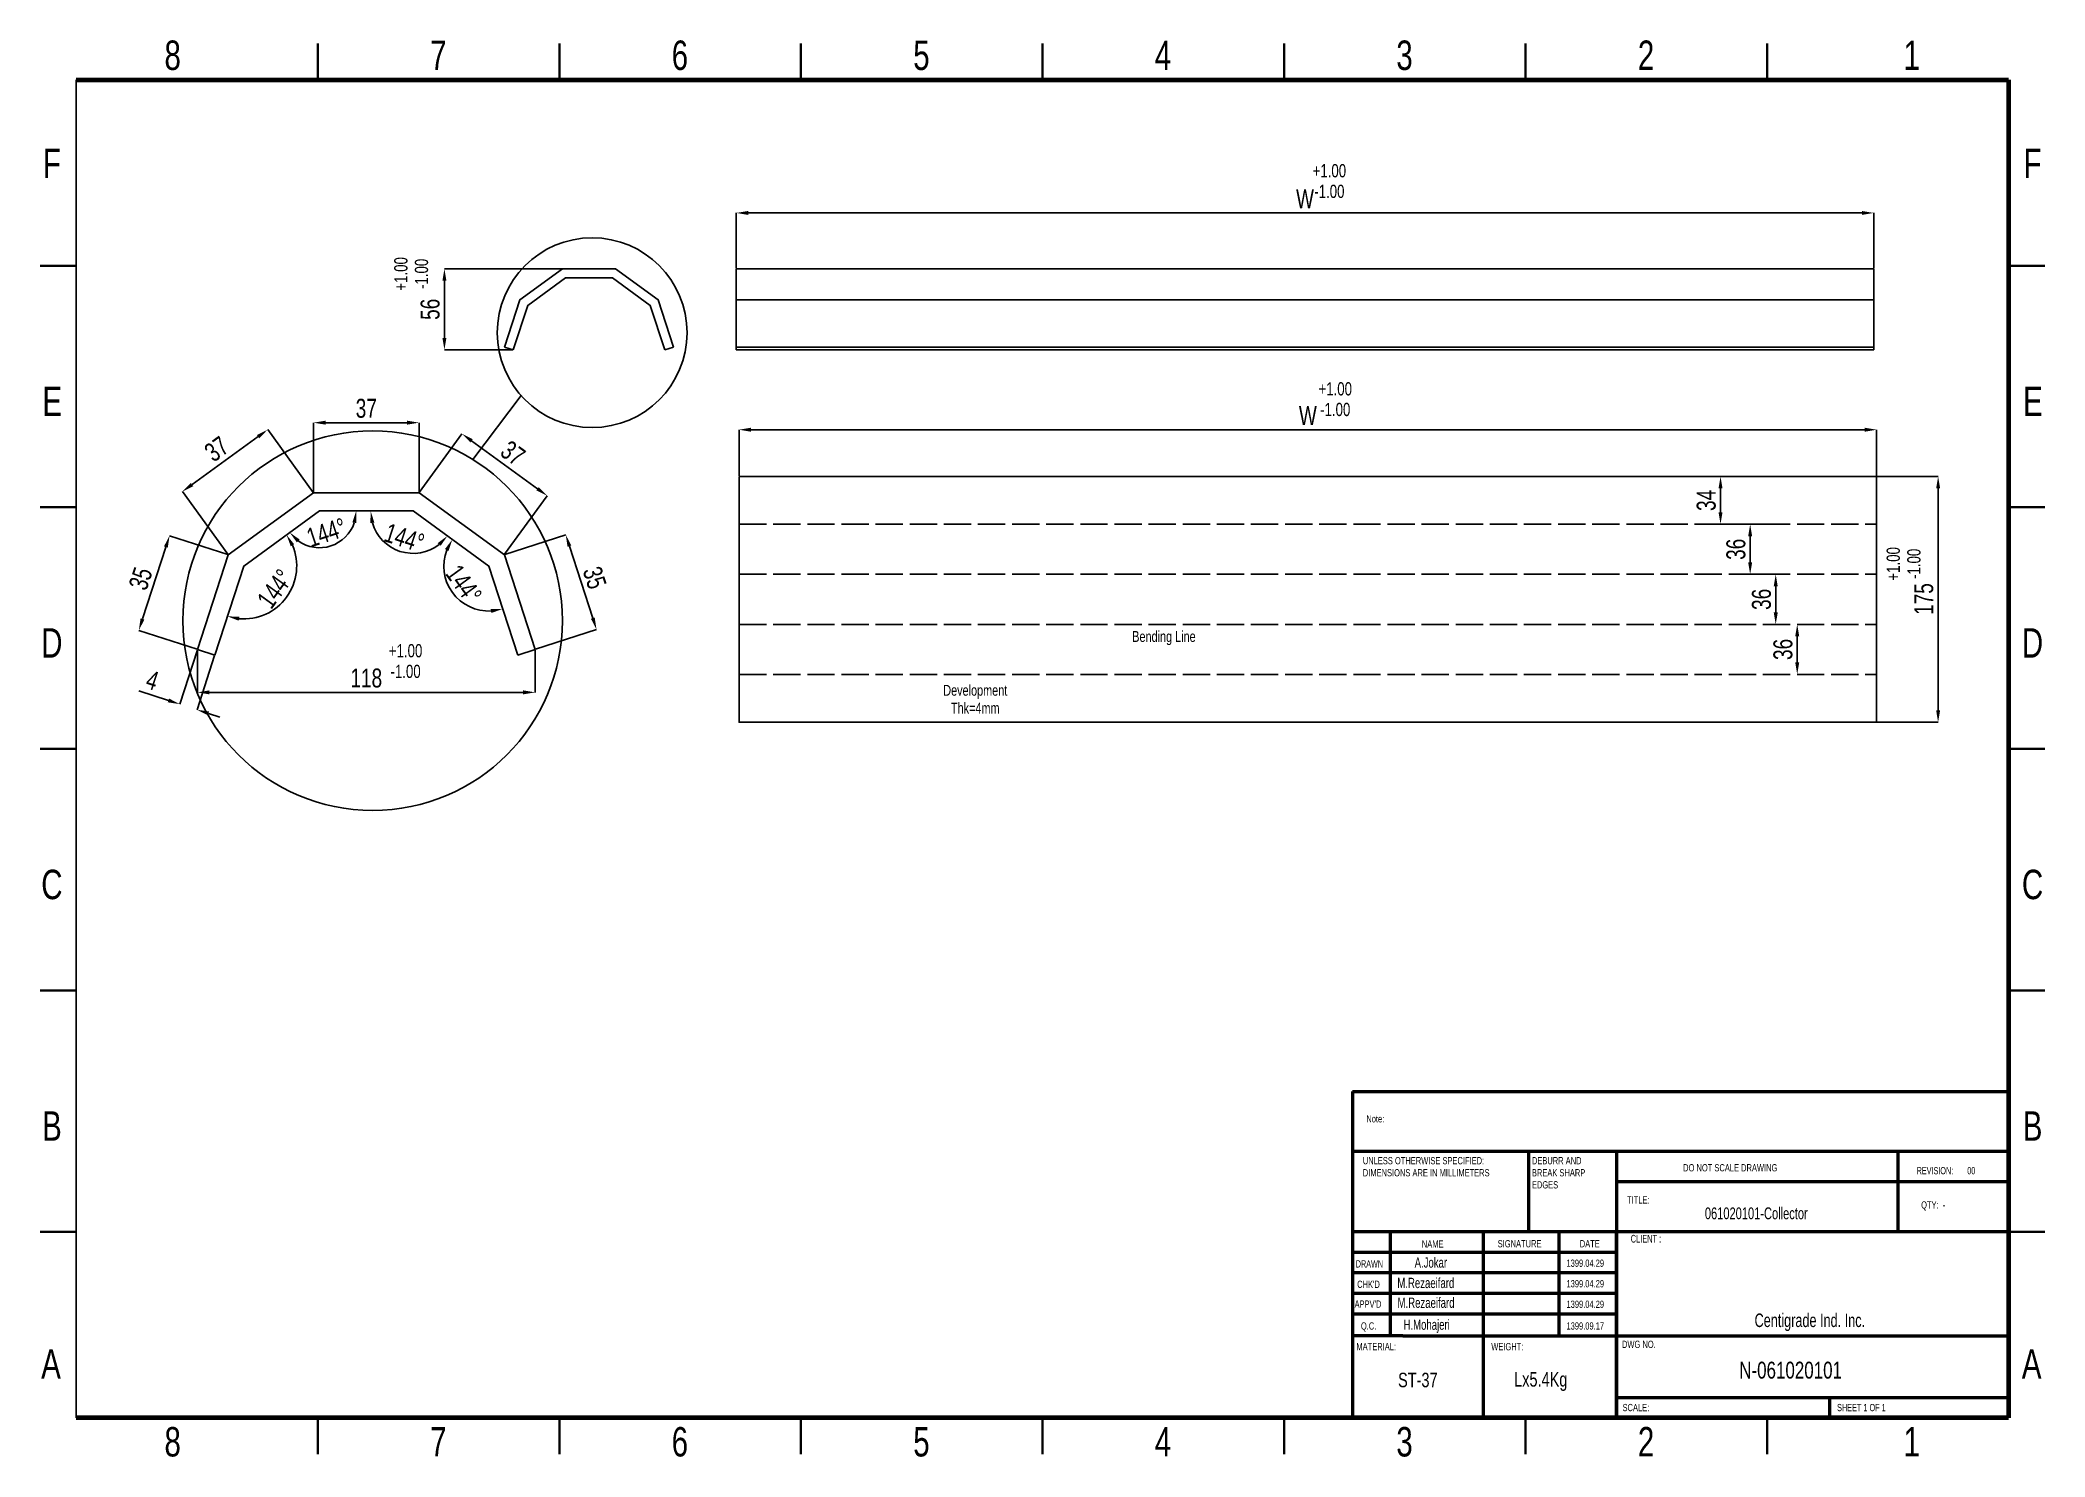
# Model space of a CAD drawing. Header units: millimetres. Extents: x 1183 to 2064, y 130 to 752.
import ezdxf

# ---------------------------------------------------------------- set-up
doc = ezdxf.new("R2010")
doc.units = ezdxf.units.MM
doc.linetypes.add('ACAD_ISO02W100', pattern=[15, 12, -3])
doc.styles.add('SLDTEXTSTYLE0', font='TXT', dxfattribs={"width": 0.75})
doc.styles.add('SLDTEXTSTYLE1', font='TXT', dxfattribs={"width": 0.686449})
doc.styles.add('SLDTEXTSTYLE2', font='TXT', dxfattribs={"width": 0.652778})
doc.styles.add('SLDTEXTSTYLE3', font='TXT', dxfattribs={"width": 0.692308})
doc.styles.add('SLDTEXTSTYLE4', font='TXT', dxfattribs={"width": 0.7})
doc.styles.add('SLDTEXTSTYLE5', font='TXT', dxfattribs={"width": 0.678571})
doc.dimstyles.new('Scale 2', dxfattribs={"dimscale": 3.5, "dimtxt": 2.38125, "dimasz": 1.5, "dimexe": 0, "dimexo": 0.0625, "dimgap": 0.595312, "dimtad": 1, "dimdec": 0, "dimlfac": 0.5, "dimrnd": 1e-09, "dimzin": 12, "dimdsep": 46, "dimtxsty": 'SLDTEXTSTYLE0', "dimcen": 0.09, "dimadec": 0, "dimazin": 3, "dimtfac": 1, "dimtdec": 0, "dimtofl": 0, "dimtmove": 0, "dimatfit": 3, "dimfxl": 1, "dimfrac": 2, "dimtolj": 1, "dimtzin": 12, "dimarcsym": 0})
doc.dimstyles.new('SLDDIMSTYLE0', dxfattribs={"dimscale": 3.5, "dimtxt": 2.38125, "dimasz": 1.5, "dimexe": 0, "dimexo": 0.0625, "dimgap": 0.595312, "dimtad": 1, "dimdec": 0, "dimrnd": 1e-09, "dimzin": 12, "dimdsep": 46, "dimtxsty": 'SLDTEXTSTYLE0', "dimcen": 0.09, "dimadec": 0, "dimazin": 3, "dimtfac": 1, "dimtdec": 0, "dimtofl": 0, "dimtmove": 0, "dimatfit": 3, "dimfxl": 1, "dimfrac": 2, "dimtolj": 1, "dimtzin": 12, "dimarcsym": 0})

# ---------------------------------------------------------------- blocks, each defined once
blk = doc.blocks.new('SW_NOTE_62')
at = {"color": 0, "linetype": 'Continuous', "lineweight": 0, "char_height": 1.5, "attachment_point": 1, "style": 'SLDTEXTSTYLE0'}
for s, insert in [('UNLESS OTHERWISE SPECIFIED:', (0, 1.93)), ('DIMENSIONS ARE IN MILLIMETERS', (0, -0.57))]:
    blk.add_mtext(s, dxfattribs=dict(at, insert=insert))
blk = doc.blocks.new('SW_NOTE_63')
at = {"color": 0, "linetype": 'Continuous', "lineweight": 0, "char_height": 1.5, "attachment_point": 1, "style": 'SLDTEXTSTYLE0'}
for s, insert in [('DEBURR AND', (0, 1.93)), ('BREAK SHARP', (0, -0.57)), ('EDGES', (0, -3.07))]:
    blk.add_mtext(s, dxfattribs=dict(at, insert=insert))
blk = doc.blocks.new('*D3')
at = {"color": 0, "lineweight": -2, "transparency": 16777216}
for p, q in [((1489.16, 651.96), (1489.16, 676.27)), ((1494.41, 676.27), (1983.91, 676.27)), ((1989.16, 651.96), (1989.16, 676.27))]:
    blk.add_line(p, q, dxfattribs=at)
at = {"color": 0, "transparency": 16777216}
for points in [[(1494.41, 677.14), (1494.41, 675.39), (1489.16, 676.27)], [(1983.91, 677.14), (1983.91, 675.39), (1989.16, 676.27)]]:
    blk.add_solid(points, dxfattribs=at)
at = {"layer": 'Defpoints', "color": 0, "transparency": 16777216}
for p in [(1989.16, 676.27), (1489.16, 651.74), (1989.16, 651.74)]:
    blk.add_point(p, dxfattribs=at)
at = {"color": 0, "transparency": 16777216, "insert": (1739.16, 682.52), "char_height": 8.334, "attachment_point": 5, "style": 'SLDTEXTSTYLE0'}
blk.add_mtext('\\A1;W', dxfattribs=at)
blk = doc.blocks.new('*D4')
at = {"color": 0, "lineweight": -2, "transparency": 16777216}
for p, q in [((1490.41, 560.65), (1490.41, 580.99)), ((1495.66, 580.99), (1985.16, 580.99)), ((1990.41, 560.65), (1990.41, 580.99))]:
    blk.add_line(p, q, dxfattribs=at)
at = {"color": 0, "transparency": 16777216}
for points in [[(1495.66, 581.86), (1495.66, 580.11), (1490.41, 580.99)], [(1985.16, 581.86), (1985.16, 580.11), (1990.41, 580.99)]]:
    blk.add_solid(points, dxfattribs=at)
at = {"layer": 'Defpoints', "color": 0, "transparency": 16777216}
for p in [(1990.41, 580.99), (1490.41, 560.43), (1990.41, 560.43)]:
    blk.add_point(p, dxfattribs=at)
at = {"color": 0, "transparency": 16777216, "insert": (1740.41, 587.24), "char_height": 8.334, "attachment_point": 5, "style": 'SLDTEXTSTYLE0'}
blk.add_mtext('\\A1;W', dxfattribs=at)
blk = doc.blocks.new('*D5')
at = {"color": 0, "lineweight": -2, "transparency": 16777216}
for p, q in [((1990.63, 560.43), (2017.43, 560.43)), ((2017.43, 457.68), (2017.43, 555.18)), ((1990.63, 452.43), (2017.43, 452.43))]:
    blk.add_line(p, q, dxfattribs=at)
at = {"color": 0, "transparency": 16777216}
for points in [[(2016.56, 555.18), (2018.31, 555.18), (2017.43, 560.43)], [(2016.56, 457.68), (2018.31, 457.68), (2017.43, 452.43)]]:
    blk.add_solid(points, dxfattribs=at)
at = {"layer": 'Defpoints', "color": 0, "transparency": 16777216}
for p in [(1990.41, 560.43), (2017.43, 560.43), (1990.41, 452.43)]:
    blk.add_point(p, dxfattribs=at)
at = {"color": 0, "transparency": 16777216, "insert": (2011.18, 506.57), "char_height": 8.334, "attachment_point": 5, "rotation": 90, "style": 'SLDTEXTSTYLE0'}
blk.add_mtext('\\A1;175', dxfattribs=at)
blk = doc.blocks.new('*D6')
at = {"color": 0, "lineweight": -2, "transparency": 16777216}
for p, q in [((1387.44, 526.11), (1414.22, 534.81)), ((1426.11, 498.19), (1415.84, 529.81)), ((1400.96, 484.49), (1427.74, 493.19))]:
    blk.add_line(p, q, dxfattribs=at)
at = {"color": 0, "transparency": 16777216}
for points in [[(1416.67, 530.08), (1415.01, 529.54), (1414.22, 534.81)], [(1426.95, 498.46), (1425.28, 497.92), (1427.74, 493.19)]]:
    blk.add_solid(points, dxfattribs=at)
at = {"layer": 'Defpoints', "color": 0, "transparency": 16777216}
for p in [(1414.22, 534.81), (1387.23, 526.04), (1400.75, 484.43)]:
    blk.add_point(p, dxfattribs=at)
at = {"color": 0, "transparency": 16777216, "insert": (1426.92, 515.93), "char_height": 8.334, "attachment_point": 5, "rotation": 288, "style": 'SLDTEXTSTYLE0'}
blk.add_mtext('\\A1;35', dxfattribs=at)
blk = doc.blocks.new('*D7')
at = {"color": 0, "lineweight": -2, "transparency": 16777216}
for p, q in [((1349.86, 553.46), (1368.57, 579.21)), ((1401.82, 555.05), (1372.82, 576.13)), ((1387.36, 526.22), (1406.07, 551.97))]:
    blk.add_line(p, q, dxfattribs=at)
at = {"color": 0, "transparency": 16777216}
for points in [[(1373.33, 576.83), (1372.3, 575.42), (1368.57, 579.21)], [(1402.34, 555.76), (1401.31, 554.35), (1406.07, 551.97)]]:
    blk.add_solid(points, dxfattribs=at)
at = {"layer": 'Defpoints', "color": 0, "transparency": 16777216}
for p in [(1368.57, 579.21), (1349.73, 553.28), (1387.23, 526.04)]:
    blk.add_point(p, dxfattribs=at)
at = {"color": 0, "transparency": 16777216, "insert": (1390.99, 570.65), "char_height": 8.334, "attachment_point": 5, "rotation": 324, "style": 'SLDTEXTSTYLE0'}
blk.add_mtext('\\A1;37', dxfattribs=at)
blk = doc.blocks.new('*D8')
at = {"color": 0, "lineweight": -2, "transparency": 16777216}
for p, q in [((1303.38, 553.5), (1303.38, 584.08)), ((1344.48, 584.08), (1308.63, 584.08)), ((1349.73, 553.5), (1349.73, 584.08))]:
    blk.add_line(p, q, dxfattribs=at)
at = {"color": 0, "transparency": 16777216}
for points in [[(1308.63, 584.96), (1308.63, 583.21), (1303.38, 584.08)], [(1344.48, 584.96), (1344.48, 583.21), (1349.73, 584.08)]]:
    blk.add_solid(points, dxfattribs=at)
at = {"layer": 'Defpoints', "color": 0, "transparency": 16777216}
for p in [(1303.38, 584.08), (1303.38, 553.28), (1349.73, 553.28)]:
    blk.add_point(p, dxfattribs=at)
at = {"color": 0, "transparency": 16777216, "insert": (1326.55, 590.34), "char_height": 8.334, "attachment_point": 5, "style": 'SLDTEXTSTYLE0'}
blk.add_mtext('\\A1;37', dxfattribs=at)
blk = doc.blocks.new('*D9')
at = {"color": 0, "lineweight": -2, "transparency": 16777216}
for p, q in [((1278.96, 577.96), (1249.96, 556.88)), ((1303.25, 553.46), (1283.21, 581.04)), ((1265.75, 526.22), (1245.71, 553.8))]:
    blk.add_line(p, q, dxfattribs=at)
at = {"color": 0, "transparency": 16777216}
for points in [[(1278.45, 578.66), (1279.48, 577.25), (1283.21, 581.04)], [(1249.44, 557.59), (1250.47, 556.17), (1245.71, 553.8)]]:
    blk.add_solid(points, dxfattribs=at)
at = {"layer": 'Defpoints', "color": 0, "transparency": 16777216}
for p in [(1245.71, 553.8), (1303.38, 553.28), (1265.88, 526.04)]:
    blk.add_point(p, dxfattribs=at)
at = {"color": 0, "transparency": 16777216, "insert": (1260.79, 572.48), "char_height": 8.334, "attachment_point": 5, "rotation": 36, "style": 'SLDTEXTSTYLE0'}
blk.add_mtext('\\A1;37', dxfattribs=at)
blk = doc.blocks.new('*D10')
at = {"color": 0, "lineweight": -2, "transparency": 16777216}
for p, q in [((1238.46, 529.43), (1228.18, 497.8)), ((1265.67, 526.11), (1240.08, 534.42)), ((1252.15, 484.49), (1226.56, 492.81))]:
    blk.add_line(p, q, dxfattribs=at)
at = {"color": 0, "transparency": 16777216}
for points in [[(1237.63, 529.7), (1239.29, 529.16), (1240.08, 534.42)], [(1227.35, 498.07), (1229.01, 497.53), (1226.56, 492.81)]]:
    blk.add_solid(points, dxfattribs=at)
at = {"layer": 'Defpoints', "color": 0, "transparency": 16777216}
for p in [(1265.88, 526.04), (1226.56, 492.81), (1252.36, 484.43)]:
    blk.add_point(p, dxfattribs=at)
at = {"color": 0, "transparency": 16777216, "insert": (1227.38, 515.55), "char_height": 8.334, "attachment_point": 5, "rotation": 72, "style": 'SLDTEXTSTYLE0'}
blk.add_mtext('\\A1;35', dxfattribs=at)
blk = doc.blocks.new('*D11')
at = {"color": 0, "lineweight": -2, "transparency": 16777216}
for p, q in [((1252.29, 484.22), (1244.55, 460.39)), ((1259.9, 481.75), (1252.16, 457.92)), ((1239.55, 462.01), (1226.64, 466.21)), ((1257.15, 456.29), (1262.14, 454.67))]:
    blk.add_line(p, q, dxfattribs=at)
at = {"color": 0, "transparency": 16777216}
for points in [[(1239.83, 462.84), (1239.28, 461.18), (1244.55, 460.39)], [(1257.42, 457.13), (1256.88, 455.46), (1252.16, 457.92)]]:
    blk.add_solid(points, dxfattribs=at)
at = {"layer": 'Defpoints', "color": 0, "transparency": 16777216}
for p in [(1252.36, 484.43), (1259.97, 481.95), (1244.55, 460.39)]:
    blk.add_point(p, dxfattribs=at)
at = {"color": 0, "transparency": 16777216, "insert": (1232.53, 470.87), "char_height": 8.334, "attachment_point": 5, "rotation": 342, "style": 'SLDTEXTSTYLE0'}
blk.add_mtext('\\A1;4', dxfattribs=at)
blk = doc.blocks.new('*D12')
at = {"color": 0, "lineweight": -2, "transparency": 16777216}
blk.add_arc((1272.68, 521.09), 23.27, 264.95401, 23.04599, dxfattribs=at)
at = {"color": 0, "transparency": 16777216}
for points in [[(1293.34, 529.77), (1294.86, 530.63), (1291.51, 534.77)], [(1270.46, 497.06), (1270.81, 498.77), (1265.49, 498.96)]]:
    blk.add_solid(points, dxfattribs=at)
at = {"layer": 'Defpoints', "color": 0, "transparency": 16777216}
for p in [(1305.98, 545.28), (1272.68, 521.09), (1272.68, 521.09), (1284.32, 500.94), (1259.97, 481.95)]:
    blk.add_point(p, dxfattribs=at)
at = {"color": 0, "transparency": 16777216, "insert": (1286.45, 511.09), "char_height": 8.334, "attachment_point": 5, "rotation": 54, "style": 'SLDTEXTSTYLE0'}
blk.add_mtext('\\A1;144°', dxfattribs=at)
blk = doc.blocks.new('*D13')
at = {"color": 0, "lineweight": -2, "transparency": 16777216}
blk.add_arc((1305.98, 545.28), 16.15, 234.70333, 341.29667, dxfattribs=at)
at = {"color": 0, "transparency": 16777216}
for points in [[(1320.42, 540.25), (1322.14, 539.96), (1322.13, 545.28)], [(1296.03, 531.48), (1297.26, 532.72), (1292.91, 535.79)]]:
    blk.add_solid(points, dxfattribs=at)
at = {"layer": 'Defpoints', "color": 0, "transparency": 16777216}
for p in [(1305.98, 545.28), (1305.98, 545.28), (1347.13, 545.28), (1304.29, 529.22), (1272.68, 521.09)]:
    blk.add_point(p, dxfattribs=at)
at = {"color": 0, "transparency": 16777216, "insert": (1309.04, 535.86), "char_height": 8.334, "attachment_point": 5, "rotation": 18, "style": 'SLDTEXTSTYLE0'}
blk.add_mtext('\\A1;144°', dxfattribs=at)
blk = doc.blocks.new('*D14')
at = {"color": 0, "lineweight": -2, "transparency": 16777216}
blk.add_arc((1347.13, 545.28), 18.66, 196.17653, 307.82347, dxfattribs=at)
at = {"color": 0, "transparency": 16777216}
for points in [[(1328.35, 539.96), (1330.08, 540.21), (1328.47, 545.28)], [(1357.94, 531.16), (1359.2, 529.94), (1362.23, 534.32)]]:
    blk.add_solid(points, dxfattribs=at)
at = {"layer": 'Defpoints', "color": 0, "transparency": 16777216}
for p in [(1305.98, 545.28), (1347.13, 545.28), (1347.13, 545.28), (1334.65, 531.42), (1380.43, 521.09)]:
    blk.add_point(p, dxfattribs=at)
at = {"color": 0, "transparency": 16777216, "insert": (1343.3, 533.48), "char_height": 8.334, "attachment_point": 5, "rotation": 342, "style": 'SLDTEXTSTYLE0'}
blk.add_mtext('\\A1;144°', dxfattribs=at)
blk = doc.blocks.new('*D15')
at = {"color": 0, "lineweight": -2, "transparency": 16777216}
blk.add_arc((1380.43, 521.09), 19.82, 159.22379, 272.77621, dxfattribs=at)
at = {"color": 0, "transparency": 16777216}
for points in [[(1361.13, 528.54), (1362.67, 527.71), (1364.39, 532.74)], [(1381.23, 502.16), (1381.54, 500.44), (1386.55, 502.25)]]:
    blk.add_solid(points, dxfattribs=at)
at = {"layer": 'Defpoints', "color": 0, "transparency": 16777216}
for p in [(1347.13, 545.28), (1380.43, 521.09), (1380.43, 521.09), (1361.04, 516.97), (1393.14, 481.95)]:
    blk.add_point(p, dxfattribs=at)
at = {"color": 0, "transparency": 16777216, "insert": (1369.45, 513.12), "char_height": 8.334, "attachment_point": 5, "rotation": 306, "style": 'SLDTEXTSTYLE0'}
blk.add_mtext('\\A1;144°', dxfattribs=at)
blk = doc.blocks.new('*D16')
at = {"color": 0, "lineweight": -2, "transparency": 16777216}
for p, q in [((1252.36, 484.21), (1252.36, 465.55)), ((1400.75, 484.21), (1400.75, 465.55)), ((1395.5, 465.55), (1257.61, 465.55))]:
    blk.add_line(p, q, dxfattribs=at)
at = {"color": 0, "transparency": 16777216}
for points in [[(1257.61, 466.42), (1257.61, 464.67), (1252.36, 465.55)], [(1395.5, 466.42), (1395.5, 464.67), (1400.75, 465.55)]]:
    blk.add_solid(points, dxfattribs=at)
at = {"layer": 'Defpoints', "color": 0, "transparency": 16777216}
for p in [(1252.36, 484.43), (1400.75, 484.43), (1252.36, 465.55)]:
    blk.add_point(p, dxfattribs=at)
at = {"color": 0, "transparency": 16777216, "insert": (1326.55, 471.8), "char_height": 8.334, "attachment_point": 5, "style": 'SLDTEXTSTYLE0'}
blk.add_mtext('\\A1;118', dxfattribs=at)
blk = doc.blocks.new('*D17')
at = {"color": 0, "lineweight": -2, "transparency": 16777216}
for p, q in [((1412.63, 651.74), (1360.89, 651.74)), ((1360.89, 621.33), (1360.89, 646.49)), ((1390.92, 616.08), (1360.89, 616.08))]:
    blk.add_line(p, q, dxfattribs=at)
at = {"color": 0, "transparency": 16777216}
for points in [[(1360.02, 646.49), (1361.77, 646.49), (1360.89, 651.74)], [(1360.02, 621.33), (1361.77, 621.33), (1360.89, 616.08)]]:
    blk.add_solid(points, dxfattribs=at)
at = {"layer": 'Defpoints', "color": 0, "transparency": 16777216}
for p in [(1360.89, 651.74), (1412.84, 651.74), (1391.14, 616.08)]:
    blk.add_point(p, dxfattribs=at)
at = {"color": 0, "transparency": 16777216, "insert": (1354.64, 633.91), "char_height": 8.334, "attachment_point": 5, "rotation": 90, "style": 'SLDTEXTSTYLE0'}
blk.add_mtext('\\A1;56', dxfattribs=at)
blk = doc.blocks.new('*D18')
at = {"color": 0, "lineweight": -2, "transparency": 16777216}
for p, q in [((1930.12, 560.43), (1921.79, 560.43)), ((1921.79, 544.68), (1921.79, 555.18)), ((1930.12, 539.43), (1921.79, 539.43))]:
    blk.add_line(p, q, dxfattribs=at)
at = {"color": 0, "transparency": 16777216}
for points in [[(1920.92, 555.18), (1922.67, 555.18), (1921.79, 560.43)], [(1920.92, 544.68), (1922.67, 544.68), (1921.79, 539.43)]]:
    blk.add_solid(points, dxfattribs=at)
at = {"layer": 'Defpoints', "color": 0, "transparency": 16777216}
for p in [(1921.79, 560.43), (1930.33, 560.43), (1930.33, 539.43)]:
    blk.add_point(p, dxfattribs=at)
at = {"color": 0, "transparency": 16777216, "insert": (1915.54, 549.93), "char_height": 8.334, "attachment_point": 5, "rotation": 90, "style": 'SLDTEXTSTYLE0'}
blk.add_mtext('\\A1;34', dxfattribs=at)
blk = doc.blocks.new('*D19')
at = {"color": 0, "lineweight": -2, "transparency": 16777216}
for p, q in [((1941.8, 539.43), (1934.83, 539.43)), ((1934.83, 534.18), (1934.83, 522.68)), ((1941.8, 517.43), (1934.83, 517.43))]:
    blk.add_line(p, q, dxfattribs=at)
at = {"color": 0, "transparency": 16777216}
for points in [[(1933.95, 534.18), (1935.7, 534.18), (1934.83, 539.43)], [(1933.95, 522.68), (1935.7, 522.68), (1934.83, 517.43)]]:
    blk.add_solid(points, dxfattribs=at)
at = {"layer": 'Defpoints', "color": 0, "transparency": 16777216}
for p in [(1942.02, 539.43), (1934.83, 517.43), (1942.02, 517.43)]:
    blk.add_point(p, dxfattribs=at)
at = {"color": 0, "transparency": 16777216, "insert": (1928.58, 528.43), "char_height": 8.334, "attachment_point": 5, "rotation": 90, "style": 'SLDTEXTSTYLE0'}
blk.add_mtext('\\A1;36', dxfattribs=at)
blk = doc.blocks.new('*D20')
at = {"color": 0, "lineweight": -2, "transparency": 16777216}
for p, q in [((1946.74, 517.43), (1946.06, 517.43)), ((1946.06, 512.18), (1946.06, 500.68)), ((1946.74, 495.43), (1946.06, 495.43))]:
    blk.add_line(p, q, dxfattribs=at)
at = {"color": 0, "transparency": 16777216}
for points in [[(1945.19, 512.18), (1946.94, 512.18), (1946.06, 517.43)], [(1945.19, 500.68), (1946.94, 500.68), (1946.06, 495.43)]]:
    blk.add_solid(points, dxfattribs=at)
at = {"layer": 'Defpoints', "color": 0, "transparency": 16777216}
for p in [(1946.96, 517.43), (1946.06, 495.43), (1946.96, 495.43)]:
    blk.add_point(p, dxfattribs=at)
at = {"color": 0, "transparency": 16777216, "insert": (1939.81, 506.43), "char_height": 8.334, "attachment_point": 5, "rotation": 90, "style": 'SLDTEXTSTYLE0'}
blk.add_mtext('\\A1;36', dxfattribs=at)
blk = doc.blocks.new('*D21')
at = {"color": 0, "lineweight": -2, "transparency": 16777216}
for p, q in [((1960.9, 495.43), (1955.5, 495.43)), ((1955.5, 490.18), (1955.5, 478.68)), ((1960.9, 473.43), (1955.5, 473.43))]:
    blk.add_line(p, q, dxfattribs=at)
at = {"color": 0, "transparency": 16777216}
for points in [[(1954.63, 490.18), (1956.38, 490.18), (1955.5, 495.43)], [(1954.63, 478.68), (1956.38, 478.68), (1955.5, 473.43)]]:
    blk.add_solid(points, dxfattribs=at)
at = {"layer": 'Defpoints', "color": 0, "transparency": 16777216}
for p in [(1961.12, 495.43), (1955.5, 473.43), (1961.12, 473.43)]:
    blk.add_point(p, dxfattribs=at)
at = {"color": 0, "transparency": 16777216, "insert": (1949.25, 484.43), "char_height": 8.334, "attachment_point": 5, "rotation": 90, "style": 'SLDTEXTSTYLE0'}
blk.add_mtext('\\A1;36', dxfattribs=at)

msp = doc.modelspace()

# ---------------------------------------------------------------- linework, layer by layer
at = {"linetype": 'Continuous', "lineweight": 35}
for p, q in [((1305.27, 734.82), (1305.27, 750.74)), ((1411.44, 734.82), (1411.44, 750.74)), ((1517.6, 734.82), (1517.6, 750.74)), ((1623.77, 750.74), (1623.77, 734.82)), ((1623.77, 734.82), (1623.77, 750.74)), ((1729.94, 734.82), (1729.94, 750.74)), ((1836.11, 734.82), (1836.11, 750.74)), ((1942.28, 734.82), (1942.28, 750.74)), ((1199.1, 653.07), (1183.17, 653.07)), ((2048.44, 653.07), (2064.37, 653.07)), ((1199.1, 546.9), (1183.17, 546.9)), ((2048.44, 546.9), (2064.37, 546.9)), ((1183.17, 440.73), (1199.1, 440.73)), ((1199.1, 440.73), (1183.17, 440.73)), ((2064.37, 440.73), (2048.44, 440.73)), ((2048.44, 440.73), (2064.37, 440.73)), ((1199.1, 334.56), (1183.17, 334.56)), ((2048.44, 334.56), (2064.37, 334.56)), ((1199.1, 228.4), (1183.17, 228.4)), ((2048.44, 228.4), (2064.37, 228.4)), ((1305.27, 146.65), (1305.27, 130.72)), ((1411.44, 146.65), (1411.44, 130.72)), ((1517.6, 146.65), (1517.6, 130.72)), ((1623.77, 130.72), (1623.77, 146.65)), ((1623.77, 146.65), (1623.77, 130.72)), ((1729.94, 146.65), (1729.94, 130.72)), ((1836.11, 146.65), (1836.11, 130.72)), ((1942.28, 146.65), (1942.28, 130.72))]:
    msp.add_line(p, q, dxfattribs=at)
at = {"linetype": 'Continuous', "lineweight": 70}
for p, q in [((1199.1, 734.82), (2048.44, 734.82)), ((2048.44, 734.82), (2048.44, 146.65)), ((2048.44, 146.65), (1199.1, 146.65))]:
    msp.add_line(p, q, dxfattribs=at)
for p, q in [((1199.1, 734.82), (1199.1, 146.65)), ((1489.16, 616.08), (1489.16, 651.74)), ((1489.16, 651.74), (1989.16, 651.74)), ((1989.16, 616.08), (1989.16, 651.74)), ((1489.16, 638.12), (1989.16, 638.12)), ((1391.14, 616.08), (1387.33, 617.32)), ((1457.73, 616.08), (1461.53, 617.32)), ((1489.16, 617.32), (1989.16, 617.32)), ((1489.16, 616.08), (1989.16, 616.08)), ((1394.57, 596.04), (1373.34, 567.9)), ((1259.97, 481.95), (1252.36, 484.43)), ((1393.14, 481.95), (1400.75, 484.43))]:
    msp.add_line(p, q)
at = {"linetype": 'ACAD_ISO02W100'}
for p, q in [((1490.41, 539.43), (1990.41, 539.43)), ((1490.41, 517.43), (1990.41, 517.43)), ((1490.41, 495.43), (1990.41, 495.43)), ((1490.41, 473.43), (1990.41, 473.43))]:
    msp.add_line(p, q, dxfattribs=at)
at = {"linetype": 'Continuous', "lineweight": 50}
for p, q in [((1760.09, 290.18), (2048.44, 290.18)), ((1760.09, 290.18), (1760.09, 263.96)), ((1760.09, 263.96), (2048.44, 263.96)), ((1760.09, 263.96), (1760.09, 147.18)), ((1837.38, 263.96), (1837.38, 228.4)), ((1876.03, 263.96), (1876.03, 146.65)), ((1999.8, 228.4), (1999.8, 263.96)), ((2048.44, 250.43), (1876.03, 250.43)), ((2048.44, 228.4), (1760.09, 228.4)), ((1776.65, 228.4), (1776.65, 182.74)), ((1817.4, 228.4), (1817.4, 147.18)), ((1850.77, 228.4), (1850.77, 182.74)), ((1876.03, 147.18), (1876.03, 228.4)), ((1876.03, 219.37), (1760.09, 219.37)), ((1876.03, 210.35), (1760.09, 210.35)), ((1876.03, 201.32), (1760.09, 201.32)), ((1876.03, 192.3), (1760.09, 192.3)), ((1782.17, 182.74), (1760.09, 182.74)), ((1782.17, 182.74), (2048.44, 182.74)), ((1876.03, 155.67), (2048.44, 155.67)), ((1969.88, 146.65), (1969.88, 155.67))]:
    msp.add_line(p, q, dxfattribs=at)
for points in [[(1461.53, 617.32), (1454.77, 638.12), (1436.02, 651.74), (1412.84, 651.74), (1394.09, 638.12), (1387.33, 617.32)], [(1457.73, 616.08), (1451.37, 635.65), (1434.72, 647.74), (1414.14, 647.74), (1397.5, 635.65), (1391.14, 616.08)], [(1400.75, 484.43), (1387.23, 526.04), (1349.73, 553.28), (1303.38, 553.28), (1265.88, 526.04), (1252.36, 484.43)], [(1393.14, 481.95), (1380.43, 521.09), (1347.13, 545.28), (1305.98, 545.28), (1272.68, 521.09), (1259.97, 481.95)]]:
    msp.add_lwpolyline(points)
msp.add_lwpolyline([(1490.41, 560.43), (1490.41, 452.43), (1990.41, 452.43), (1990.41, 560.43)], close=True)
for centre, radius in [((1425.83, 623.63), 41.7), ((1329.35, 497.05), 83.4)]:
    msp.add_circle(centre, radius)

# ---------------------------------------------------------------- block references
at = {"linetype": 'Continuous', "lineweight": 0, "xscale": 2.123364840362323, "yscale": 2.123364840362323, "zscale": 2.123364840362323}
for name, p in [('SW_NOTE_62', (1764.57, 257.21)), ('SW_NOTE_63', (1838.89, 257.21))]:
    msp.add_blockref(name, p, dxfattribs=at)

# ---------------------------------------------------------------- texts
at = {"linetype": 'Continuous', "lineweight": 0}
for s, insert, char_height, attachment_point, style in [('8', (1241.44, 752.05), 12.94, 2, 'SLDTEXTSTYLE0'), ('7', (1358.22, 752.05), 12.94, 2, 'SLDTEXTSTYLE0'), ('6', (1464.39, 752.05), 12.94, 2, 'SLDTEXTSTYLE0'), ('5', (1570.56, 752.05), 12.94, 2, 'SLDTEXTSTYLE0'), ('4', (1676.73, 752.05), 12.94, 2, 'SLDTEXTSTYLE0'), ('3', (1782.89, 752.05), 12.94, 2, 'SLDTEXTSTYLE0'), ('2', (1889.06, 752.05), 12.94, 2, 'SLDTEXTSTYLE0'), ('1', (2005.85, 752.05), 12.94, 2, 'SLDTEXTSTYLE0'), ('F', (1188.35, 704.51), 12.94, 2, 'SLDTEXTSTYLE0'), ('F', (2058.93, 704.51), 12.94, 2, 'SLDTEXTSTYLE0'), ('E', (1188.5, 599.93), 12.94, 2, 'SLDTEXTSTYLE0'), ('E', (2059.08, 599.93), 12.94, 2, 'SLDTEXTSTYLE0'), ('D', (1188.33, 493.76), 12.94, 2, 'SLDTEXTSTYLE0'), ('D', (2058.91, 493.76), 12.94, 2, 'SLDTEXTSTYLE0'), ('C', (1188.35, 387.6), 12.94, 2, 'SLDTEXTSTYLE0'), ('C', (2058.93, 387.6), 12.94, 2, 'SLDTEXTSTYLE0'), ('B', (1188.38, 281.43), 12.94, 2, 'SLDTEXTSTYLE0'), ('Note:', (1766.11, 279.71), 3.185, 1, 'SLDTEXTSTYLE0'), ('B', (2058.96, 281.43), 12.94, 2, 'SLDTEXTSTYLE0'), ('DO NOT SCALE DRAWING', (1905.36, 258.19), 3.185, 1, 'SLDTEXTSTYLE0'), ('REVISION:       00', (2008.01, 256.92), 3.185, 1, 'SLDTEXTSTYLE2'), ('TITLE:', (1880.72, 244.04), 3.185, 1, 'SLDTEXTSTYLE0'), ('061020101-Collector', (1914.91, 239.17), 5.2022, 1, 'SLDTEXTSTYLE4'), ('QTY:  -', (2009.96, 241.85), 3.185, 1, 'SLDTEXTSTYLE5'), ('NAME', (1790.5, 224.68), 3.185, 1, 'SLDTEXTSTYLE0'), ('SIGNATURE', (1823.86, 224.81), 3.185, 1, 'SLDTEXTSTYLE0'), ('DATE', (1859.93, 224.81), 3.185, 1, 'SLDTEXTSTYLE0'), ('CLIENT :', (1882.31, 227.09), 3.371, 1, 'SLDTEXTSTYLE4'), ('DRAWN', (1761.46, 215.94), 3.185, 1, 'SLDTEXTSTYLE1'), ('A.Jokar', (1787.34, 217.18), 4.494, 1, 'SLDTEXTSTYLE4'), ('1399.04.29', (1854.09, 216.25), 3.185, 1, 'SLDTEXTSTYLE0'), ("CHK'D", (1762.09, 206.97), 3.185, 1, 'SLDTEXTSTYLE0'), ('M.Rezaeifard', (1779.75, 208.22), 4.4945, 1, 'SLDTEXTSTYLE4'), ('1399.04.29', (1854.09, 207.23), 3.185, 1, 'SLDTEXTSTYLE0'), ("APPV'D", (1760.94, 198.28), 3.185, 1, 'SLDTEXTSTYLE0'), ('M.Rezaeifard', (1779.84, 199.52), 4.4945, 1, 'SLDTEXTSTYLE4'), ('1399.04.29', (1854.09, 198.2), 3.185, 1, 'SLDTEXTSTYLE0'), ('Q.C.', (1763.73, 188.64), 3.185, 1, 'SLDTEXTSTYLE0'), ('H.Mohajeri', (1782.46, 189.88), 4.494, 1, 'SLDTEXTSTYLE4'), ('1399.09.17', (1854.09, 188.65), 3.185, 1, 'SLDTEXTSTYLE0'), ('Centigrade Ind. Inc.', (1936.76, 192.53), 5.9454, 1, 'SLDTEXTSTYLE4'), ('A', (1187.97, 176.85), 12.94, 2, 'SLDTEXTSTYLE0'), ('MATERIAL:', (1761.74, 179.57), 3.185, 1, 'SLDTEXTSTYLE0'), ('WEIGHT:', (1821.02, 179.57), 3.182, 1, 'SLDTEXTSTYLE0'), ('DWG NO.', (1878.48, 180.59), 3.185, 1, 'SLDTEXTSTYLE0'), ('A', (2058.54, 176.85), 12.94, 2, 'SLDTEXTSTYLE0'), ('N-061020101', (1930.01, 171.36), 7.4318, 1, 'SLDTEXTSTYLE0'), ('ST-37', (1780.05, 166.5), 6.364, 1, 'SLDTEXTSTYLE0'), ('Lx5.4Kg', (1831.07, 166.77), 6.364, 1, 'SLDTEXTSTYLE0'), ('SCALE:', (1878.73, 152.8), 3.185, 1, 'SLDTEXTSTYLE0'), ('SHEET 1 OF 1', (1973.02, 152.8), 3.185, 1, 'SLDTEXTSTYLE3'), ('8', (1241.44, 142.64), 12.94, 2, 'SLDTEXTSTYLE0'), ('7', (1358.22, 142.64), 12.94, 2, 'SLDTEXTSTYLE0'), ('6', (1464.39, 142.64), 12.94, 2, 'SLDTEXTSTYLE0'), ('5', (1570.56, 142.64), 12.94, 2, 'SLDTEXTSTYLE0'), ('4', (1676.73, 142.64), 12.94, 2, 'SLDTEXTSTYLE0'), ('3', (1782.89, 142.64), 12.94, 2, 'SLDTEXTSTYLE0'), ('2', (1889.06, 142.64), 12.94, 2, 'SLDTEXTSTYLE0'), ('1', (2005.85, 142.64), 12.94, 2, 'SLDTEXTSTYLE0')]:
    msp.add_mtext(s, dxfattribs=dict(at, insert=insert, char_height=char_height, attachment_point=attachment_point, style=style))
at = {"color": 7, "linetype": 'Continuous', "lineweight": 18, "attachment_point": 2, "style": 'SLDTEXTSTYLE0'}
for s, insert, char_height in [('\\A1;+1.00', (1749.86, 697.73), 5.808), ('\\A1;-1.00', (1749.86, 688.66), 5.808), ('\\A1;+1.00', (1752.44, 601.87), 5.808), ('\\A1;-1.00', (1752.44, 592.8), 5.808), ('\\A1;+1.00', (1343.82, 486.76), 5.808), ('\\A1;Bending Line', (1677.15, 492.49), 4.7625), ('\\A1;-1.00', (1343.82, 477.69), 5.808), ('\\A1;Development ', (1594.22, 468.84), 4.7625), ('\\A1;Thk=4mm', (1594.22, 461.02), 4.7625)]:
    msp.add_mtext(s, dxfattribs=dict(at, insert=insert, char_height=char_height))
at = {"color": 7, "linetype": 'Continuous', "lineweight": 18, "char_height": 5.808, "attachment_point": 2, "rotation": 90, "style": 'SLDTEXTSTYLE0'}
for s, insert in [('\\A1;+1.00', (1338.82, 649.49)), ('\\A1;-1.00', (1347.89, 649.49)), ('\\A1;+1.00', (1994.8, 522.04)), ('\\A1;-1.00', (2003.87, 522.04))]:
    msp.add_mtext(s, dxfattribs=dict(at, insert=insert))

# ---------------------------------------------------------------- dimensions: what is measured, and where the dimension line sits
for base, p1, p2, text, dimstyle, picture, middle in [((1989.16, 676.27), (1489.16, 651.74), (1989.16, 651.74), 'W', 'SLDDIMSTYLE0', '*D3', (1739.16, 682.52)), ((1990.41, 580.99), (1490.41, 560.43), (1990.41, 560.43), 'W', 'SLDDIMSTYLE0', '*D4', (1740.41, 587.24)), ((1252.36, 465.55), (1400.75, 484.43), (1252.36, 484.43), '118', 'Scale 2', '*D16', (1326.55, 471.8))]:
    dim = msp.add_linear_dim(base=base, p1=p1, p2=p2, text=text, dimstyle=dimstyle)
    dim.commit()
    dim.dimension.update_dxf_attribs({"geometry": picture, "text_midpoint": middle})
for base, p1, p2, text, picture, middle in [((1360.89, 651.74), (1391.14, 616.08), (1412.84, 651.74), '56', '*D17', (1354.64, 633.91)), ((1921.79, 560.43), (1930.33, 539.43), (1930.33, 560.43), '34', '*D18', (1915.54, 549.93)), ((1934.83, 517.43), (1942.02, 539.43), (1942.02, 517.43), '36', '*D19', (1928.58, 528.43)), ((1946.06, 495.43), (1946.96, 517.43), (1946.96, 495.43), '36', '*D20', (1939.81, 506.43)), ((1955.5, 473.43), (1961.12, 495.43), (1961.12, 473.43), '36', '*D21', (1949.25, 484.43))]:
    dim = msp.add_linear_dim(base=base, p1=p1, p2=p2, angle=90, text=text, dimstyle='SLDDIMSTYLE0')
    dim.commit()
    dim.dimension.update_dxf_attribs({"geometry": picture, "text_midpoint": middle})
for p1, p2, distance, text, picture, middle in [((1349.73, 553.28), (1303.38, 553.28), -30.8, '37', '*D8', (1326.55, 590.34)), ((1303.38, 553.28), (1265.88, 526.04), -34.31, '37', '*D9', (1260.79, 572.48)), ((1387.23, 526.04), (1349.73, 553.28), -32.05, '37', '*D7', (1390.99, 570.65)), ((1265.88, 526.04), (1252.36, 484.43), -27.13, '35', '*D10', (1227.38, 515.55)), ((1400.75, 484.43), (1387.23, 526.04), -28.37, '35', '*D6', (1426.92, 515.93))]:
    dim = msp.add_aligned_dim(p1=p1, p2=p2, distance=distance, text=text, dimstyle='Scale 2')
    dim.commit()
    dim.dimension.update_dxf_attribs({"geometry": picture, "text_midpoint": middle})
dim = msp.add_linear_dim(base=(2017.43, 560.43), p1=(1990.41, 452.43), p2=(1990.41, 560.43), angle=90, text='175', dimstyle='SLDDIMSTYLE0')
dim.commit()
dim.dimension.update_dxf_attribs({"geometry": '*D5', "text_midpoint": (2017.43, 506.57), "dimtype": 160})
for base, line1, line2, picture, middle in [((1284.32, 500.94), ((1305.98, 545.28), (1272.68, 521.09)), ((1272.68, 521.09), (1259.97, 481.95)), '*D12', (1286.45, 511.09)), ((1304.29, 529.22), ((1347.13, 545.28), (1305.98, 545.28)), ((1305.98, 545.28), (1272.68, 521.09)), '*D13', (1309.04, 535.86)), ((1334.65, 531.42), ((1380.43, 521.09), (1347.13, 545.28)), ((1347.13, 545.28), (1305.98, 545.28)), '*D14', (1343.3, 533.48)), ((1361.04, 516.97), ((1393.14, 481.95), (1380.43, 521.09)), ((1380.43, 521.09), (1347.13, 545.28)), '*D15', (1369.45, 513.12))]:
    dim = msp.add_angular_dim_2l(base=base, line1=line1, line2=line2, dimstyle='Scale 2')
    dim.commit()
    dim.dimension.update_dxf_attribs({"geometry": picture, "text_midpoint": middle})
dim = msp.add_aligned_dim(p1=(1259.97, 481.95), p2=(1252.36, 484.43), distance=25.27, dimstyle='Scale 2')
dim.commit()
dim.dimension.update_dxf_attribs({"geometry": '*D11', "text_midpoint": (1232.53, 470.87)})

doc.saveas('drawing.dxf')
